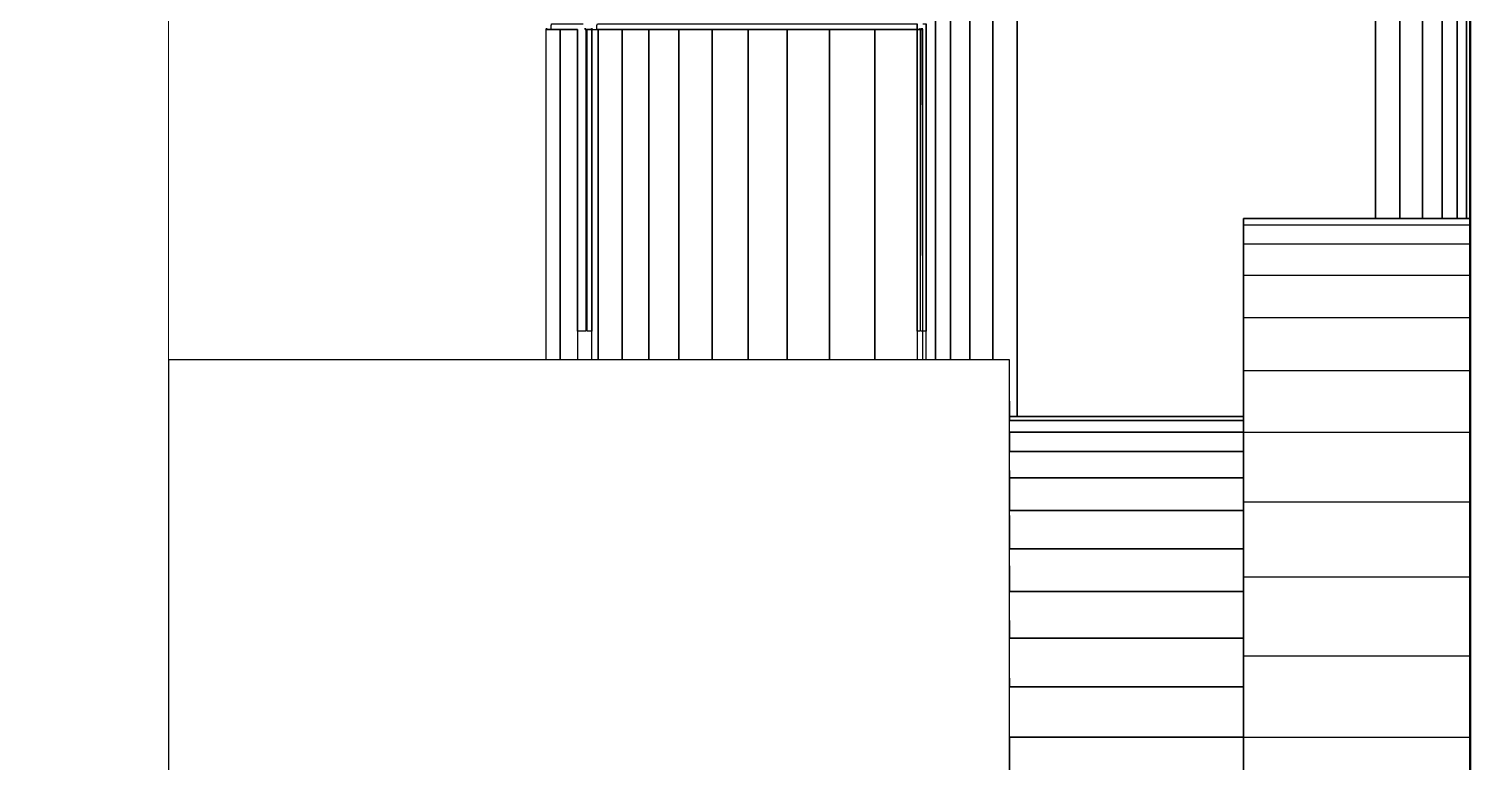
# Model space of a CAD drawing. Header units: millimetres. Extents: x 81693 to 98868, y 6565 to 11437.
# Drawn here: x 95460.98 to 95466.08, y 11197.97 to 11200.56 of the extents above; entities that cross this region are included whole.
import ezdxf

# ---------------------------------------------------------------- set-up
doc = ezdxf.new("R2010")
doc.units = ezdxf.units.MM
doc.layers.add('Moveis', color=1, linetype='Continuous', lineweight=9)
doc.layers.add('Parede Baixa', color=5, linetype='Continuous', lineweight=50)
doc.layers.add('Piso', color=55, linetype='Continuous')
pattern_1 = [(90, (-2063.007, 2975), (-42.333333, 1e-14), []), (180, (-2063.007, 2975), (-1e-14, -42.333333), [])]

msp = doc.modelspace()

# ---------------------------------------------------------------- hatches: boundary and pattern name
at = {"layer": 'Piso'}
h = msp.add_hatch(dxfattribs=at)
h.set_pattern_fill('ANSI37', color=256, scale=13.333333, angle=45)
h.set_pattern_definition(pattern_1)
h.paths.add_polyline_path([(95431.8933, 11209.806), (95433.214, 11210.1231), (95434.567, 11210.2433), (95461.4779, 11210.2433), (95461.4779, 11199.3876), (95462.8133, 11199.3876), (95462.8133, 11199.4729), (95462.8133, 11199.4894), (95462.8133, 11200.5758), (95462.9441, 11200.5758), (95464.1445, 11200.5758), (95464.1445, 11200.7092), (95464.1445, 11201.3294), (95464.2696, 11201.4924), (95464.4779, 11201.5786), (95464.4779, 11201.5542), (95465.853, 11201.5542), (95466.0791, 11201.3807), (95466.0791, 11214.8768), (95465.4675, 11214.8768), (95465.3705, 11214.7524), (95465.2061, 11214.6864), (95465.0307, 11214.7122), (95464.8912, 11214.8229), (95464.8104, 11215.0254), (95464.8274, 11215.0031), (95464.7294, 11215.3873), (95464.6821, 11215.5728), (95464.2135, 11215.5702), (95464.1127, 11215.419), (95464.1127, 11215.4701), (95462.6464, 11215.4701), (95462.6464, 11214.0039), (95462.5427, 11214.0039), (95462.5272, 11214.0039), (95462.5095, 11214.0039), (95462.4226, 11214.0039), (95462.3985, 11214.0039), (95462.3742, 11214.0039), (95462.2829, 11214.0039), (95462.2632, 11214.0039), (95462.2455, 11214.0039), (95462.2301, 11214.0039), (95462.1992, 11214.0039), (95462.1264, 11214.0039), (95462.1264, 11215.4701), (95461.846, 11215.4701), (95461.846, 11217.7235), (95464.1369, 11217.7235), (95464.0026, 11218.2362), (95463.8759, 11218.7327), (95463.4418, 11218.7327), (95463.4067, 11218.7241), (95463.207, 11218.665), (95462.9706, 11218.649), (95462.8347, 11218.6191), (95462.5621, 11218.5664), (95462.1173, 11218.4982), (95461.7273, 11218.4568), (95461.7272, 11218.4579), (95461.2563, 11218.4406), (95461.2492, 11218.4622), (95460.7626, 11218.4622), (95460.7417, 11218.4622), (95460.4596, 11218.4622), (95460.4501, 11218.4823), (95460.3443, 11218.5533), (95460.2767, 11218.7055), (95460.2534, 11218.7498), (95460.196, 11218.9768), (95460.1519, 11219.2729), (95460.1241, 11219.6179), (95460.1145, 11219.9883), (95460.1243, 11220.3773), (95460.1253, 11220.3774), (95460.1542, 11220.7403), (95460.1567, 11220.7406), (95460.2028, 11221.0525), (95460.2084, 11221.0535), (95460.2897, 11221.3774), (95460.4643, 11221.5197), (95460.7417, 11221.5197), (95461.3481, 11221.5197), (95461.3578, 11221.5253), (95461.743, 11221.5111), (95462.1882, 11221.4638), (95462.189, 11221.4604), (95462.66, 11221.3882), (95462.6614, 11221.3859), (95462.673, 11221.3818), (95462.9527, 11221.3277), (95462.9706, 11221.3206), (95463.22, 11221.3037), (95463.1919, 11221.4137), (95463.1363, 11221.6318), (95463.2168, 11221.822), (95463.3585, 11221.9287), (95463.5344, 11221.9495), (95463.6974, 11221.8789), (95463.7946, 11221.7481), (95463.8379, 11221.5785), (95463.9264, 11221.2317), (95466.0791, 11221.2317), (95466.0791, 11224.7209), (95376.0791, 11224.7209), (95376.0791, 11200.57), (95425.3597, 11199.2801), (95425.398, 11200.3999), (95425.493, 11201.7866), (95425.7081, 11203.1278), (95426.1174, 11204.423), (95426.7119, 11205.6443), (95427.479, 11206.7653), (95428.402, 11207.7619), (95429.461, 11208.6125), (95430.6332, 11209.2988)])
h = msp.add_hatch(dxfattribs=at)
h.set_pattern_fill('ANSI37', color=256, scale=13.333333, angle=45)
h.set_pattern_definition(pattern_1)
h.paths.add_polyline_path([(95439.4125, 11171.3876), (95466.0791, 11171.3876), (95466.0791, 11172.1712), (95463.4366, 11172.1712), (95463.4366, 11172.1876), (95463.4366, 11173.31), (95463.2428, 11173.4418), (95463.1155, 11173.5957), (95463.0162, 11173.7519), (95462.9244, 11174.0087), (95462.8771, 11174.3362), (95462.8897, 11174.3368), (95462.8897, 11182.9124), (95462.9244, 11183.1526), (95463.0162, 11183.4095), (95463.1579, 11183.6323), (95463.2738, 11183.7331), (95463.2905, 11183.752), (95463.4602, 11183.8674), (95463.6039, 11183.9027), (95463.74, 11183.9508), (95463.8787, 11183.8692), (95463.9476, 11183.7219), (95463.9459, 11183.5265), (95463.837, 11183.3843), (95463.7754, 11183.3915), (95463.7342, 11183.3878), (95463.7102, 11183.3834), (95463.6579, 11183.3589), (95463.6066, 11183.3233), (95463.597, 11183.3128), (95463.5527, 11183.2592), (95463.5139, 11183.1982), (95463.4861, 11183.1443), (95463.4812, 11183.1307), (95463.455, 11183.0573), (95463.4348, 11182.9688), (95463.4272, 11182.905), (95463.4229, 11182.8143), (95463.4229, 11174.8379), (95466.0791, 11174.8379), (95466.0791, 11194.7808), (95465.9528, 11194.6161), (95465.7445, 11194.5299), (95465.7445, 11194.5542), (95464.3694, 11194.5542), (95464.2064, 11194.6793), (95464.1202, 11194.8876), (95464.1445, 11194.8876), (95464.1445, 11195.5092), (95462.9946, 11195.5092), (95462.8133, 11195.5092), (95462.8133, 11196.7209), (95461.4779, 11196.7209), (95461.4779, 11185.8652), (95434.8466, 11185.8652), (95434.6545, 11185.879), (95433.4629, 11185.9482), (95432.1071, 11186.2371), (95430.8098, 11186.7254), (95429.6, 11187.4021), (95428.5049, 11188.2521), (95427.5493, 11189.2562), (95426.7544, 11190.3919), (95426.1382, 11191.6336), (95425.7146, 11192.9535), (95425.493, 11194.3219), (95425.398, 11195.7086), (95425.3505, 11197.0977), (95425.3445, 11197.7927), (95425.3505, 11199.0108), (95425.3597, 11199.2801), (95376.0791, 11200.57), (95376.0791, 11111.3876), (95377.0791, 11111.3876), (95377.0791, 11112.7209), (95383.7458, 11112.7209), (95383.7458, 11153.0542), (95381.4125, 11153.0542), (95381.4125, 11152.0542, -0.414214), (95380.7458, 11151.3876), (95379.322, 11151.3876), (95379.3672, 11151.4328), (95378.6482, 11152.1519), (95378.4125, 11152.7209, -0.414214), (95378.0791, 11153.0542), (95378.0791, 11154.7209, -0.414214), (95378.4125, 11155.0542), (95378.6482, 11155.6233), (95379.4125, 11156.3876), (95380.7458, 11156.3876, -0.414214), (95381.4125, 11155.7209), (95381.4125, 11154.7209), (95383.7458, 11154.7209), (95383.7458, 11157.3876), (95385.7458, 11157.3876, -0.405748), (95431.7265, 11112.7209), (95438.4125, 11112.7209), (95438.4125, 11111.3876), (95439.4125, 11111.3876), (95439.4125, 11135.3783, -0.27735), (95439.4125, 11147.3968)])
h.paths.add_polyline_path([(95385.7458, 11157.3876), (95385.7458, 11154.7209), (95388.0791, 11154.7209), (95388.0791, 11155.7209, -0.414214), (95388.7458, 11156.3876), (95390.0791, 11156.3876), (95390.8434, 11155.6233), (95391.0791, 11155.0542, -0.414214), (95391.4125, 11154.7209), (95391.4125, 11153.0542, -0.414214), (95391.0791, 11152.7209), (95390.8434, 11152.1519), (95390.0791, 11151.3876), (95388.7458, 11151.3876, -0.414214), (95388.0791, 11152.0542), (95388.0791, 11153.0542), (95385.7458, 11153.0542), (95385.7458, 11111.3876), (95431.7458, 11111.3876, 0.414214)])

# ---------------------------------------------------------------- linework, layer by layer
at = {"layer": 'Moveis'}
msp.add_line((95461.4779, 11185.8652), (95461.4779, 11210.2433), dxfattribs=at)
at = {"layer": 'Parede Baixa'}
msp.add_line((95466.0791, 11111.3876), (95466.0791, 11284.7209), dxfattribs=at)
at = {"layer": 'Piso'}
for p, q in [((95462.8133, 11200.5558), (95462.814, 11200.5608)), ((95462.8133, 11199.4894), (95462.8133, 11200.5558)), ((95462.8305, 11200.5558), (95462.8133, 11200.5558)), ((95462.8305, 11200.5558), (95462.8305, 11200.561)), ((95462.9511, 11200.5558), (95462.9504, 11200.561)), ((95462.9539, 11200.5558), (95462.9511, 11200.5558)), ((95462.9577, 11200.5558), (95462.9539, 11200.5558)), ((95462.9744, 11200.5558), (95462.9577, 11200.5558)), ((95462.9727, 11200.561), (95462.9744, 11200.5558)), ((95462.9751, 11200.561), (95462.9744, 11200.5558)), ((95462.9744, 11199.4894), (95462.9744, 11200.5558)), ((95462.9917, 11200.5558), (95462.9918, 11200.561)), ((95464.1245, 11200.5558), (95464.1245, 11200.5732)), ((95464.1345, 11200.5558), (95464.1245, 11200.5558)), ((95464.1339, 11200.561), (95464.1345, 11200.5558)), ((95464.1387, 11200.5558), (95464.1345, 11200.5558)), ((95464.1387, 11200.5558), (95464.1418, 11200.5558)), ((95464.1418, 11200.5558), (95464.1412, 11200.561)), ((95464.1418, 11200.5558), (95464.1445, 11200.5558)), ((95464.1445, 11199.4894), (95464.1418, 11200.5558)), ((95464.1445, 11200.5558), (95464.1438, 11200.561)), ((95464.1445, 11199.4894), (95464.1445, 11200.5558)), ((95465.2779, 11199.8876), (95465.2779, 11199.865)), ((95465.7445, 11199.8876), (95465.2779, 11199.8876)), ((95465.8308, 11199.8876), (95465.7445, 11199.8876)), ((95465.9112, 11199.8876), (95465.8308, 11199.8876)), ((95465.9802, 11199.8876), (95465.9112, 11199.8876)), ((95466.0332, 11199.8876), (95465.9802, 11199.8876)), ((95466.0665, 11199.8876), (95466.0332, 11199.8876)), ((95466.0779, 11199.8876), (95466.0665, 11199.8876)), ((95465.2779, 11199.865), (95465.2779, 11199.7979)), ((95465.2779, 11199.7979), (95465.2779, 11199.6878)), ((95465.2779, 11199.6878), (95465.2779, 11199.5374)), ((95465.2779, 11199.5374), (95465.2779, 11199.3506)), ((95462.8133, 11199.4729), (95462.8133, 11199.4894)), ((95462.9539, 11199.4894), (95462.9243, 11199.4894)), ((95462.9744, 11199.4894), (95462.9577, 11199.4894)), ((95462.9744, 11199.4729), (95462.9744, 11199.4894)), ((95464.1345, 11199.4894), (95464.1245, 11199.4894)), ((95464.1445, 11199.4894), (95464.1387, 11199.4894)), ((95464.1559, 11199.4894), (95464.1445, 11199.4894)), ((95464.1445, 11199.4729), (95464.1445, 11199.4894)), ((95462.8133, 11199.4241), (95462.8133, 11199.4729)), ((95462.9744, 11199.4241), (95462.9744, 11199.4729)), ((95464.1445, 11199.4241), (95464.1445, 11199.4729)), ((95462.8133, 11199.3876), (95461.4779, 11199.3876)), ((95461.4779, 11199.3876), (95461.4779, 11196.7209)), ((95462.8133, 11199.3876), (95462.8133, 11199.4241)), ((95462.8622, 11199.3876), (95462.8133, 11199.3876)), ((95462.9243, 11199.3876), (95462.8622, 11199.3876)), ((95462.9539, 11199.3876), (95462.9243, 11199.3876)), ((95462.9577, 11199.3876), (95462.9539, 11199.3876)), ((95462.9744, 11199.3876), (95462.9577, 11199.3876)), ((95462.9744, 11199.3876), (95462.9744, 11199.4241)), ((95462.9974, 11199.3876), (95462.9744, 11199.3876)), ((95463.0815, 11199.3876), (95462.9974, 11199.3876)), ((95463.1765, 11199.3876), (95463.0815, 11199.3876)), ((95463.2825, 11199.3876), (95463.1765, 11199.3876)), ((95463.3994, 11199.3876), (95463.2825, 11199.3876)), ((95463.527, 11199.3876), (95463.3994, 11199.3876)), ((95463.6654, 11199.3876), (95463.527, 11199.3876)), ((95463.8145, 11199.3876), (95463.6654, 11199.3876)), ((95463.9743, 11199.3876), (95463.8145, 11199.3876)), ((95464.1245, 11199.3876), (95463.9743, 11199.3876)), ((95464.1345, 11199.3876), (95464.1245, 11199.3876)), ((95464.1387, 11199.3876), (95464.1345, 11199.3876)), ((95464.1445, 11199.3876), (95464.1387, 11199.3876)), ((95464.1445, 11199.3876), (95464.1445, 11199.4241)), ((95464.1559, 11199.3876), (95464.1445, 11199.3876)), ((95464.1892, 11199.3876), (95464.1559, 11199.3876)), ((95464.2422, 11199.3876), (95464.1892, 11199.3876)), ((95464.3112, 11199.3876), (95464.2422, 11199.3876)), ((95464.3916, 11199.3876), (95464.3112, 11199.3876)), ((95464.4512, 11199.3876), (95464.3916, 11199.3876)), ((95464.4512, 11199.3712), (95464.4512, 11199.3876)), ((95464.4512, 11199.3223), (95464.4512, 11199.3712)), ((95465.2779, 11199.3506), (95465.2779, 11199.1876)), ((95464.4512, 11199.2423), (95464.4512, 11199.3223)), ((95464.4512, 11199.1876), (95464.4512, 11199.2423)), ((95464.4779, 11199.1876), (95464.4512, 11199.1876)), ((95464.4512, 11199.1736), (95464.4512, 11199.1876)), ((95464.4512, 11199.1321), (95464.4512, 11199.1736)), ((95465.2779, 11199.1876), (95464.4779, 11199.1876)), ((95465.2779, 11199.1876), (95465.2779, 11199.1736)), ((95465.2779, 11199.1736), (95465.2779, 11199.1321)), ((95464.4512, 11199.0641), (95464.4512, 11199.1321)), ((95465.2779, 11199.1321), (95465.2779, 11199.0641)), ((95464.4512, 11198.9971), (95464.4512, 11199.0641)), ((95465.2779, 11199.0641), (95465.2779, 11198.9711)), ((95464.4512, 11198.9711), (95464.4512, 11198.9971)), ((95464.4512, 11198.8556), (95464.4512, 11198.9711)), ((95465.2779, 11198.9711), (95465.2779, 11198.8866)), ((95465.2779, 11198.8866), (95465.2779, 11198.8556)), ((95464.4512, 11198.838), (95464.4512, 11198.8556)), ((95464.4512, 11198.7204), (95464.4512, 11198.838)), ((95465.2779, 11198.8556), (95465.2779, 11198.7204)), ((95464.4512, 11198.6596), (95464.4512, 11198.7204)), ((95465.2779, 11198.7204), (95465.2779, 11198.6208)), ((95464.4512, 11198.5688), (95464.4512, 11198.6596)), ((95465.2779, 11198.6208), (95465.2779, 11198.5688)), ((95464.4512, 11198.4663), (95464.4512, 11198.5688)), ((95465.2779, 11198.5688), (95465.2779, 11198.4045)), ((95464.4512, 11198.4045), (95464.4512, 11198.4663)), ((95464.4512, 11198.2628), (95464.4512, 11198.4045)), ((95465.2779, 11198.4045), (95465.2779, 11198.341)), ((95465.2779, 11198.341), (95465.2779, 11198.2315)), ((95464.4512, 11198.2315), (95464.4512, 11198.2628)), ((95464.4512, 11198.0542), (95464.4512, 11198.2315)), ((95465.2779, 11198.2315), (95465.2779, 11198.0542)), ((95464.4512, 11197.877), (95464.4512, 11198.0542)), ((95465.2779, 11198.0542), (95465.2779, 11197.877))]:
    msp.add_line(p, q, dxfattribs=at)
for points, invisible_edges in [([(95462.6549, 11213.2027), (95462.814, 11200.5608), (95462.8133, 11200.5558)], 13), ([(95462.6549, 11213.2027), (95462.814, 11200.5608), (95462.8133, 11200.5558)], 13), ([(95462.6549, 11213.2027), (95462.814, 11200.5608), (95462.8133, 11200.5558)], 13), ([(95462.6549, 11213.2027), (95462.814, 11200.5608), (95462.8133, 11200.5558)], 13), ([(95462.6549, 11213.2027), (95462.814, 11200.5608), (95462.8133, 11200.5558)], 13), ([(95466.0779, 11201.2209), (95466.0665, 11199.8876), (95466.0665, 11201.3072)], 3), ([(95466.0665, 11201.3072), (95466.0665, 11199.8876), (95466.0665, 11201.2209)], 13), ([(95464.1559, 11199.3876), (95464.1892, 11201.2209), (95464.1892, 11199.3876)], 1), ([(95464.1892, 11201.2209), (95464.1559, 11199.3876), (95464.1559, 11201.2209)], 3), ([(95464.1559, 11201.2209), (95464.1559, 11199.3876), (95464.1559, 11199.4241)], 13), ([(95464.1559, 11201.2209), (95464.1559, 11199.4241), (95464.1559, 11199.4729)], 13), ([(95464.1559, 11201.2209), (95464.1559, 11199.4729), (95464.1559, 11199.4894)], 13), ([(95464.1559, 11201.2209), (95464.1559, 11199.4894), (95464.1559, 11200.5758)], 13), ([(95464.1892, 11199.3876), (95464.2422, 11201.2209), (95464.2422, 11199.3876)], 1), ([(95464.2422, 11201.2209), (95464.1892, 11199.3876), (95464.1892, 11201.2209)], 1), ([(95464.2422, 11199.3876), (95464.3112, 11201.2209), (95464.3112, 11199.3876)], 1), ([(95464.3112, 11201.2209), (95464.2422, 11199.3876), (95464.2422, 11201.2209)], 1), ([(95464.3112, 11199.3876), (95464.3916, 11201.2209), (95464.3916, 11199.3876)], 1), ([(95464.3916, 11201.2209), (95464.3112, 11199.3876), (95464.3112, 11201.2209)], 1), ([(95464.4779, 11201.2209), (95464.4512, 11199.3876), (95464.3916, 11201.2209)], 3), ([(95464.3916, 11201.2209), (95464.4512, 11199.3876), (95464.3916, 11199.3876)], 1), ([(95464.4512, 11199.1876), (95464.4779, 11201.2209), (95464.4779, 11199.1876)], 1), ([(95465.7445, 11201.2209), (95465.2779, 11199.8876), (95464.4779, 11201.2209)], 3), ([(95464.4779, 11201.2209), (95465.2779, 11199.8876), (95464.4779, 11199.1876)], 3), ([(95465.2779, 11199.8876), (95465.7445, 11201.2209), (95465.7445, 11199.8876)], 1), ([(95465.7445, 11199.8876), (95465.8308, 11201.2209), (95465.8308, 11199.8876)], 1), ([(95465.8308, 11201.2209), (95465.7445, 11199.8876), (95465.7445, 11201.2209)], 1), ([(95465.8308, 11199.8876), (95465.9112, 11201.2209), (95465.9112, 11199.8876)], 1), ([(95465.9112, 11201.2209), (95465.8308, 11199.8876), (95465.8308, 11201.2209)], 1), ([(95465.9112, 11199.8876), (95465.9802, 11201.2209), (95465.9802, 11199.8876)], 1), ([(95465.9802, 11201.2209), (95465.9112, 11199.8876), (95465.9112, 11201.2209)], 1), ([(95465.9802, 11199.8876), (95466.0332, 11201.2209), (95466.0332, 11199.8876)], 1), ([(95466.0332, 11201.2209), (95465.9802, 11199.8876), (95465.9802, 11201.2209)], 1), ([(95466.0332, 11199.8876), (95466.0665, 11201.2209), (95466.0665, 11199.8876)], 1), ([(95466.0665, 11201.2209), (95466.0332, 11199.8876), (95466.0332, 11201.2209)], 1), ([(95462.8133, 11199.3876), (95462.8622, 11200.5558), (95462.8622, 11199.3876)], 1), ([(95462.8622, 11200.5558), (95462.8133, 11199.3876), (95462.8305, 11200.5558)], 3), ([(95462.8305, 11200.5558), (95462.8133, 11199.3876), (95462.8133, 11200.5558)], 3), ([(95462.8133, 11200.5558), (95462.8133, 11199.3876), (95462.8133, 11199.4241)], 13), ([(95462.8133, 11200.5558), (95462.8133, 11199.4241), (95462.8133, 11199.4729)], 13), ([(95462.8133, 11200.5558), (95462.8133, 11199.4729), (95462.8133, 11199.4894)], 1), ([(95462.8325, 11200.5758), (95462.8622, 11200.5558), (95462.8305, 11200.5558)], 13), ([(95462.8325, 11200.5758), (95462.8305, 11200.5558), (95462.8315, 11200.5732)], 3), ([(95462.8315, 11200.5732), (95462.8305, 11200.5558), (95462.8311, 11200.57)], 3), ([(95462.8311, 11200.57), (95462.8305, 11200.5558), (95462.8307, 11200.5658)], 3), ([(95462.8307, 11200.5658), (95462.8305, 11200.5558), (95462.8305, 11200.561)], 1), ([(95462.9441, 11200.5758), (95462.9243, 11200.5558), (95462.8325, 11200.5758)], 3), ([(95462.8325, 11200.5758), (95462.9243, 11200.5558), (95462.8622, 11200.5558)], 13), ([(95462.9243, 11199.4894), (95462.8622, 11199.3876), (95462.9243, 11200.5558)], 3), ([(95462.9243, 11200.5558), (95462.8622, 11199.3876), (95462.8622, 11200.5558)], 1), ([(95462.9441, 11200.5758), (95462.9243, 11199.4894), (95462.9243, 11200.5558)], 13), ([(95462.9511, 11200.5558), (95462.9243, 11199.4894), (95462.9504, 11200.561)], 3), ([(95462.9243, 11199.4894), (95462.9539, 11200.5558), (95462.9539, 11199.4894)], 1), ([(95462.9539, 11200.5558), (95462.9243, 11199.4894), (95462.9511, 11200.5558)], 3), ([(95462.9577, 11199.4894), (95462.9744, 11200.5558), (95462.9744, 11199.4894)], 1), ([(95462.9744, 11200.5558), (95462.9577, 11199.4894), (95462.9577, 11200.5558)], 1), ([(95462.9744, 11199.3876), (95462.9974, 11200.5558), (95462.9974, 11199.3876)], 1), ([(95462.9974, 11200.5558), (95462.9744, 11199.3876), (95462.9917, 11200.5558)], 3), ([(95462.9917, 11200.5558), (95462.9744, 11199.3876), (95462.9744, 11200.5558)], 3), ([(95462.9744, 11200.5558), (95462.9744, 11199.3876), (95462.9744, 11199.4241)], 13), ([(95462.9744, 11200.5558), (95462.9744, 11199.4241), (95462.9744, 11199.4729)], 13), ([(95462.9744, 11200.5558), (95462.9744, 11199.4729), (95462.9744, 11199.4894)], 1), ([(95462.9946, 11200.5758), (95462.9974, 11200.5558), (95462.9917, 11200.5558)], 13), ([(95462.9946, 11200.5758), (95462.9917, 11200.5558), (95462.9932, 11200.5732)], 3), ([(95462.9932, 11200.5732), (95462.9917, 11200.5558), (95462.9926, 11200.57)], 3), ([(95462.9926, 11200.57), (95462.9917, 11200.5558), (95462.9921, 11200.5658)], 3), ([(95462.9921, 11200.5658), (95462.9917, 11200.5558), (95462.9918, 11200.561)], 1), ([(95464.1239, 11200.5758), (95463.9743, 11200.5558), (95462.9946, 11200.5758)], 3), ([(95462.9946, 11200.5758), (95463.9743, 11200.5558), (95463.8145, 11200.5558)], 13), ([(95462.9946, 11200.5758), (95463.8145, 11200.5558), (95463.6654, 11200.5558)], 13), ([(95462.9946, 11200.5758), (95463.6654, 11200.5558), (95463.527, 11200.5558)], 13), ([(95462.9946, 11200.5758), (95463.527, 11200.5558), (95463.3994, 11200.5558)], 13), ([(95462.9946, 11200.5758), (95463.3994, 11200.5558), (95463.2825, 11200.5558)], 13), ([(95462.9946, 11200.5758), (95463.2825, 11200.5558), (95463.1765, 11200.5558)], 13), ([(95462.9946, 11200.5758), (95463.1765, 11200.5558), (95463.0815, 11200.5558)], 13), ([(95462.9946, 11200.5758), (95463.0815, 11200.5558), (95462.9974, 11200.5558)], 13), ([(95462.9974, 11199.3876), (95463.0815, 11200.5558), (95463.0815, 11199.3876)], 1), ([(95463.0815, 11200.5558), (95462.9974, 11199.3876), (95462.9974, 11200.5558)], 1), ([(95463.0815, 11199.3876), (95463.1765, 11200.5558), (95463.1765, 11199.3876)], 1), ([(95463.1765, 11200.5558), (95463.0815, 11199.3876), (95463.0815, 11200.5558)], 1), ([(95463.1765, 11199.3876), (95463.2825, 11200.5558), (95463.2825, 11199.3876)], 1), ([(95463.2825, 11200.5558), (95463.1765, 11199.3876), (95463.1765, 11200.5558)], 1), ([(95463.2825, 11199.3876), (95463.3994, 11200.5558), (95463.3994, 11199.3876)], 1), ([(95463.3994, 11200.5558), (95463.2825, 11199.3876), (95463.2825, 11200.5558)], 1), ([(95463.3994, 11199.3876), (95463.527, 11200.5558), (95463.527, 11199.3876)], 1), ([(95463.527, 11200.5558), (95463.3994, 11199.3876), (95463.3994, 11200.5558)], 1), ([(95463.527, 11199.3876), (95463.6654, 11200.5558), (95463.6654, 11199.3876)], 1), ([(95463.6654, 11200.5558), (95463.527, 11199.3876), (95463.527, 11200.5558)], 1), ([(95463.6654, 11199.3876), (95463.8145, 11200.5558), (95463.8145, 11199.3876)], 1), ([(95463.8145, 11200.5558), (95463.6654, 11199.3876), (95463.6654, 11200.5558)], 1), ([(95463.8145, 11199.3876), (95463.9743, 11200.5558), (95463.9743, 11199.3876)], 1), ([(95463.9743, 11200.5558), (95463.8145, 11199.3876), (95463.8145, 11200.5558)], 1), ([(95464.1245, 11200.5732), (95463.9743, 11200.5558), (95464.1239, 11200.5758)], 3), ([(95463.9743, 11200.5558), (95464.1245, 11200.5732), (95464.1245, 11200.5558)], 1), ([(95464.1245, 11199.4894), (95463.9743, 11199.3876), (95464.1245, 11200.5558)], 3), ([(95464.1245, 11200.5558), (95463.9743, 11199.3876), (95463.9743, 11200.5558)], 1), ([(95464.1245, 11199.4894), (95464.1345, 11200.5558), (95464.1345, 11199.4894)], 1), ([(95464.1345, 11200.5558), (95464.1245, 11199.4894), (95464.1245, 11200.5558)], 1), ([(95464.1445, 11200.5758), (95464.1445, 11200.5558), (95464.1438, 11200.561)], 13), ([(95464.1445, 11199.4894), (95464.1559, 11200.5758), (95464.1559, 11199.4894)], 1), ([(95464.1559, 11200.5758), (95464.1445, 11199.4894), (95464.1445, 11200.5758)], 3), ([(95464.1445, 11200.5758), (95464.1445, 11199.4894), (95464.1445, 11200.5558)], 13), ([(95465.2779, 11199.865), (95464.4779, 11199.1876), (95465.2779, 11199.8876)], 3), ([(95466.0779, 11199.8876), (95465.2779, 11199.865), (95466.0665, 11199.8876)], 3), ([(95466.0665, 11199.8876), (95465.2779, 11199.865), (95466.0332, 11199.8876)], 3), ([(95466.0332, 11199.8876), (95465.2779, 11199.865), (95465.9802, 11199.8876)], 3), ([(95465.9802, 11199.8876), (95465.2779, 11199.865), (95465.9112, 11199.8876)], 3), ([(95465.9112, 11199.8876), (95465.2779, 11199.865), (95465.8308, 11199.8876)], 3), ([(95465.8308, 11199.8876), (95465.2779, 11199.865), (95465.7445, 11199.8876)], 3), ([(95465.7445, 11199.8876), (95465.2779, 11199.865), (95465.2779, 11199.8876)], 1), ([(95465.2779, 11199.7979), (95464.4779, 11199.1876), (95465.2779, 11199.865)], 3), ([(95466.0779, 11199.865), (95465.2779, 11199.7979), (95465.2779, 11199.865)], 1), ([(95465.2779, 11199.6878), (95464.4779, 11199.1876), (95465.2779, 11199.7979)], 3), ([(95466.0779, 11199.7979), (95465.2779, 11199.6878), (95465.2779, 11199.7979)], 1), ([(95465.2779, 11199.5374), (95464.4779, 11199.1876), (95465.2779, 11199.6878)], 3), ([(95466.0779, 11199.6878), (95465.2779, 11199.5374), (95465.2779, 11199.6878)], 1), ([(95465.2779, 11199.3506), (95464.4779, 11199.1876), (95465.2779, 11199.5374)], 3), ([(95466.0779, 11199.5374), (95465.2779, 11199.3506), (95465.2779, 11199.5374)], 1), ([(95462.9243, 11199.4729), (95462.8622, 11199.3876), (95462.9243, 11199.4894)], 3), ([(95464.1245, 11199.4729), (95463.9743, 11199.3876), (95464.1245, 11199.4894)], 3), ([(95462.9243, 11199.4241), (95462.8622, 11199.3876), (95462.9243, 11199.4729)], 3), ([(95464.1245, 11199.4241), (95463.9743, 11199.3876), (95464.1245, 11199.4729)], 3), ([(95462.8622, 11199.3876), (95462.9243, 11199.4241), (95462.9243, 11199.3876)], 1), ([(95463.9743, 11199.3876), (95464.1245, 11199.4241), (95464.1245, 11199.3876)], 1), ([(95464.4512, 11199.3876), (95464.4512, 11199.1876), (95464.4512, 11199.2423)], 13), ([(95464.4512, 11199.3876), (95464.4512, 11199.2423), (95464.4512, 11199.3223)], 13), ([(95464.4512, 11199.3876), (95464.4512, 11199.3223), (95464.4512, 11199.3712)], 1), ([(95464.4779, 11199.1876), (95465.2779, 11199.3506), (95465.2779, 11199.1876)], 1), ([(95466.0779, 11199.3506), (95465.2779, 11199.1321), (95465.2779, 11199.3506)], 3), ([(95465.2779, 11199.3506), (95465.2779, 11199.1321), (95465.2779, 11199.1736)], 13), ([(95465.2779, 11199.3506), (95465.2779, 11199.1736), (95465.2779, 11199.1876)], 1), ([(95464.4512, 11199.1876), (95461.0512, 11199.1329), (95464.4512, 11199.2423)], 3), ([(95464.4512, 11199.1736), (95461.0512, 11199.1329), (95464.4512, 11199.1876)], 3), ([(95464.4512, 11199.1736), (95465.2779, 11199.1876), (95465.2779, 11199.1736)], 1), ([(95465.2779, 11199.1876), (95464.4512, 11199.1736), (95464.4779, 11199.1876)], 3), ([(95464.4779, 11199.1876), (95464.4512, 11199.1736), (95464.4512, 11199.1876)], 1), ([(95464.4512, 11199.1321), (95465.2779, 11199.1736), (95465.2779, 11199.1321)], 1), ([(95465.2779, 11199.1736), (95464.4512, 11199.1321), (95464.4512, 11199.1736)], 1), ([(95464.4512, 11199.0641), (95461.0512, 11198.9971), (95464.4512, 11199.1321)], 3), ([(95464.4512, 11199.0641), (95465.2779, 11199.1321), (95465.2779, 11199.0641)], 1), ([(95465.2779, 11199.1321), (95464.4512, 11199.0641), (95464.4512, 11199.1321)], 1), ([(95466.0779, 11199.1319), (95465.2779, 11198.8866), (95465.2779, 11199.1321)], 3), ([(95465.2779, 11199.1321), (95465.2779, 11198.8866), (95465.2779, 11198.9711)], 13), ([(95465.2779, 11199.1321), (95465.2779, 11198.9711), (95465.2779, 11199.0641)], 1), ([(95464.4512, 11198.9711), (95465.2779, 11199.0641), (95465.2779, 11198.9711)], 1), ([(95465.2779, 11199.0641), (95464.4512, 11198.9711), (95464.4512, 11199.0641)], 3), ([(95464.4512, 11199.0641), (95464.4512, 11198.9711), (95464.4512, 11198.9971)], 1), ([(95464.4512, 11198.9711), (95461.0512, 11198.838), (95464.4512, 11198.9971)], 3), ([(95464.4512, 11198.8556), (95461.0512, 11198.838), (95464.4512, 11198.9711)], 3), ([(95465.2779, 11198.8866), (95464.4512, 11198.8556), (95465.2779, 11198.9711)], 3), ([(95465.2779, 11198.9711), (95464.4512, 11198.8556), (95464.4512, 11198.9711)], 1), ([(95464.4512, 11198.8556), (95465.2779, 11198.8866), (95465.2779, 11198.8556)], 1), ([(95466.0779, 11198.8866), (95465.2779, 11198.6208), (95465.2779, 11198.8866)], 3), ([(95465.2779, 11198.8866), (95465.2779, 11198.6208), (95465.2779, 11198.7204)], 13), ([(95465.2779, 11198.8866), (95465.2779, 11198.7204), (95465.2779, 11198.8556)], 1), ([(95464.4512, 11198.7204), (95461.0512, 11198.6596), (95464.4512, 11198.838)], 3), ([(95464.4512, 11198.7204), (95465.2779, 11198.8556), (95465.2779, 11198.7204)], 1), ([(95465.2779, 11198.8556), (95464.4512, 11198.7204), (95464.4512, 11198.8556)], 3), ([(95464.4512, 11198.8556), (95464.4512, 11198.7204), (95464.4512, 11198.838)], 1), ([(95465.2779, 11198.6208), (95464.4512, 11198.5688), (95465.2779, 11198.7204)], 3), ([(95465.2779, 11198.7204), (95464.4512, 11198.5688), (95464.4512, 11198.7204)], 3), ([(95464.4512, 11198.7204), (95464.4512, 11198.5688), (95464.4512, 11198.6596)], 1), ([(95464.4512, 11198.5688), (95461.0512, 11198.4663), (95464.4512, 11198.6596)], 3), ([(95464.4512, 11198.5688), (95465.2779, 11198.6208), (95465.2779, 11198.5688)], 1), ([(95466.0779, 11198.6208), (95465.2779, 11198.341), (95465.2779, 11198.6208)], 3), ([(95465.2779, 11198.6208), (95465.2779, 11198.341), (95465.2779, 11198.4045)], 13), ([(95465.2779, 11198.6208), (95465.2779, 11198.4045), (95465.2779, 11198.5688)], 1), ([(95464.4512, 11198.4045), (95465.2779, 11198.5688), (95465.2779, 11198.4045)], 1), ([(95465.2779, 11198.5688), (95464.4512, 11198.4045), (95464.4512, 11198.5688)], 3), ([(95464.4512, 11198.5688), (95464.4512, 11198.4045), (95464.4512, 11198.4663)], 1), ([(95464.4512, 11198.4045), (95461.0512, 11198.2628), (95464.4512, 11198.4663)], 3), ([(95465.2779, 11198.341), (95464.4512, 11198.2315), (95465.2779, 11198.4045)], 3), ([(95465.2779, 11198.4045), (95464.4512, 11198.2315), (95464.4512, 11198.4045)], 3), ([(95464.4512, 11198.4045), (95464.4512, 11198.2315), (95464.4512, 11198.2628)], 1), ([(95464.4512, 11198.2315), (95465.2779, 11198.341), (95465.2779, 11198.2315)], 1), ([(95466.0779, 11198.341), (95465.2779, 11198.0542), (95465.2779, 11198.341)], 3), ([(95465.2779, 11198.341), (95465.2779, 11198.0542), (95465.2779, 11198.2315)], 1), ([(95464.4512, 11198.2315), (95461.0512, 11198.0542), (95464.4512, 11198.2628)], 3), ([(95464.4512, 11198.0542), (95465.2779, 11198.2315), (95465.2779, 11198.0542)], 1), ([(95465.2779, 11198.2315), (95464.4512, 11198.0542), (95464.4512, 11198.2315)], 1), ([(95464.4512, 11197.877), (95461.0512, 11197.8457), (95464.4512, 11198.0542)], 3), ([(95464.4512, 11197.877), (95465.2779, 11198.0542), (95465.2779, 11197.877)], 1), ([(95465.2779, 11198.0542), (95464.4512, 11197.877), (95464.4512, 11198.0542)], 1), ([(95466.0779, 11198.0542), (95465.2779, 11197.7675), (95465.2779, 11198.0542)], 3), ([(95465.2779, 11198.0542), (95465.2779, 11197.7675), (95465.2779, 11197.877)], 1)]:
    msp.add_3dface(points, dxfattribs=dict(at, invisible_edges=invisible_edges))

doc.saveas('drawing.dxf')
